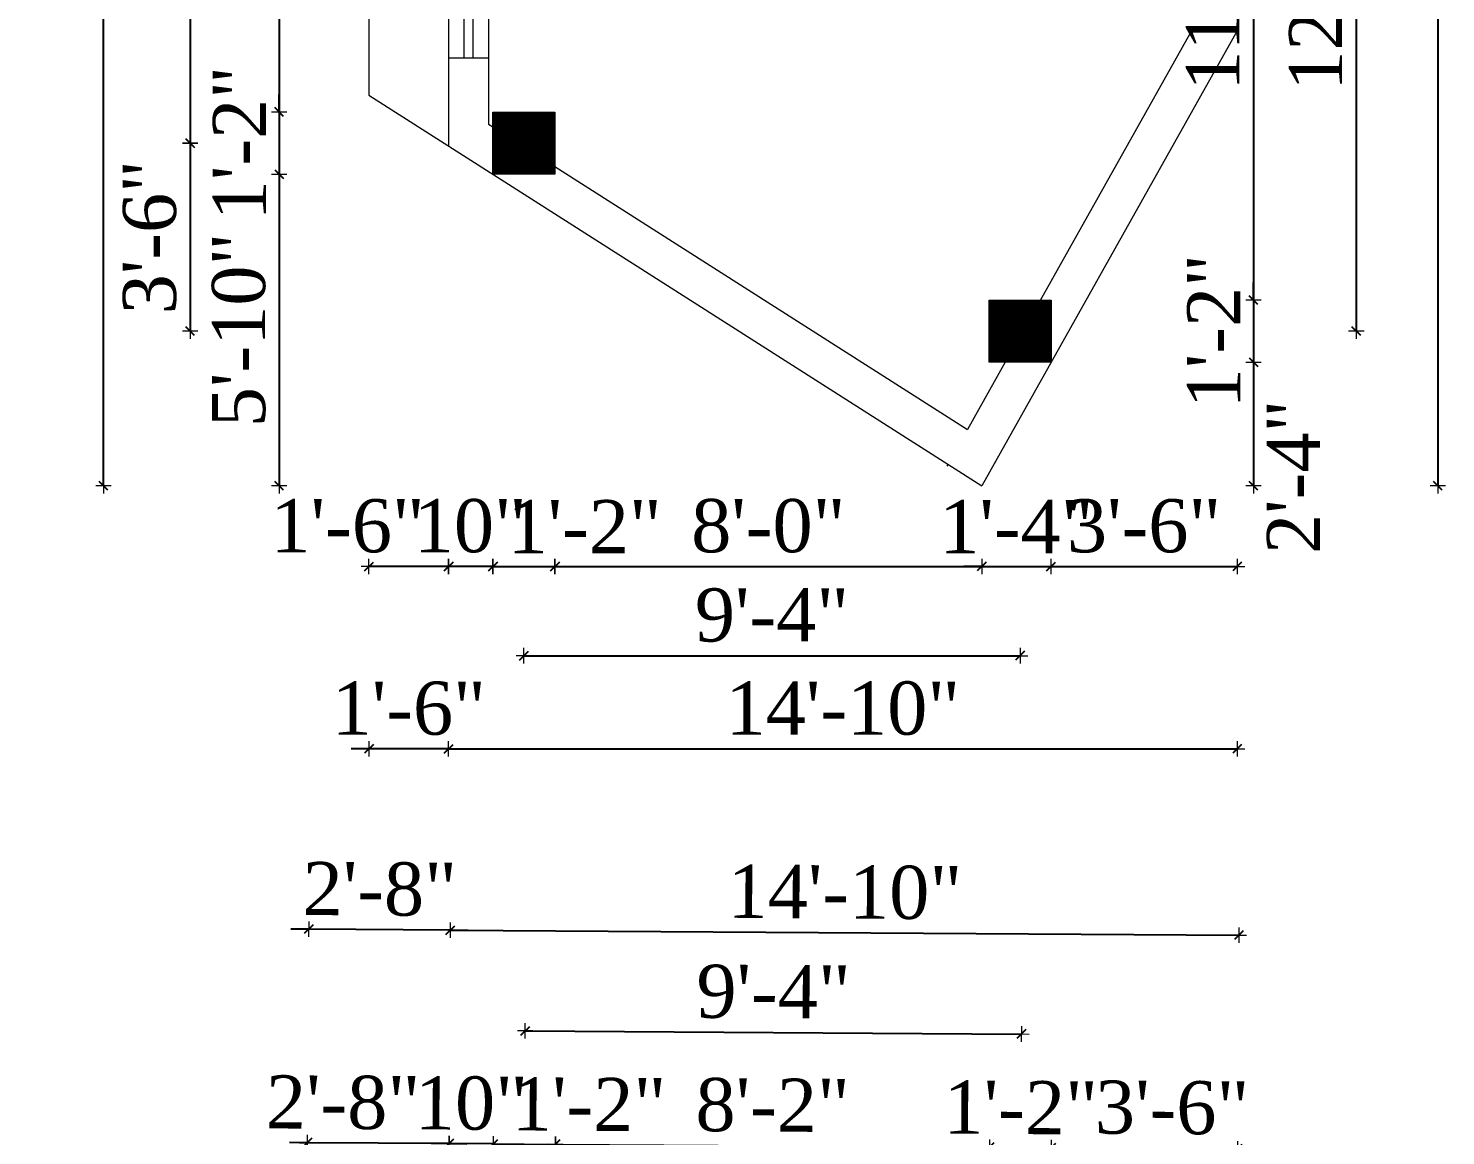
# Model space of a CAD drawing. Header units: inches. Extents: x 4069 to 291496, y -47643 to 12535.
# Drawn here: x 32984.8 to 33304.8, y 3614.3 to 3864.2 of the extents above; entities that cross this region are included whole.
import ezdxf

# ---------------------------------------------------------------- set-up
doc = ezdxf.new("R2010")
doc.units = ezdxf.units.IN
doc.header["$LTSCALE"] = 5
doc.header["$MEASUREMENT"] = 0
doc.layers.add('A-WALL', color=7, linetype='Continuous', lineweight=9)
doc.layers.add('Dimension', color=7, linetype='Continuous', lineweight=18)
doc.layers.add('dim line', color=7, linetype='Continuous', lineweight=15, true_color=0xfab2b2)
doc.styles.add('ordinary', font='times.ttf')
doc.dimstyles.new('Copy of 96', dxfattribs={"dimtxt": 7, "dimasz": 4, "dimexe": 0.5, "dimexo": 0.5, "dimgap": 3, "dimtad": 1, "dimdec": 1, "dimzin": 11, "dimdsep": 46, "dimlunit": 4, "dimtxsty": 'ordinary', "dimblk": 'OBLIQUE', "dimcen": 0.09, "dimse1": 1, "dimse2": 1, "dimclrt": 6, "dimazin": 0, "dimtfac": 1, "dimtdec": 1, "dimtix": 1, "dimtmove": 2, "dimatfit": 3, "dimldrblk": 'leader', "dimfxl": 0.5, "dimfxlon": 1, "dimtolj": 1, "dimtzin": 0, "dimarcsym": 0})
pattern_1 = [(315, (31599.98636, 28486.99887), (0.08838834765, 0.08838834765), [])]

# ---------------------------------------------------------------- blocks, each defined once
blk = doc.blocks.new('oblique')
at = {"color": 0, "lineweight": -2}
blk.add_line((0.25, 0.25), (-0.25, -0.25), dxfattribs=at)
at = {"layer": 'dim line', "lineweight": 9}
for p, q in [((-0.4375, 0), (0.4375, 0)), ((0, 0.4375), (0, -0.4375))]:
    blk.add_line(p, q, dxfattribs=at)
blk = doc.blocks.new('*D1199')
at = {"layer": 'A-WALL', "color": 0, "lineweight": -2, "ltscale": 5, "transparency": 16777216}
blk.add_line((33041.46, 3941.3), (33041.46, 3845.3), dxfattribs=at)
at = {"layer": 'Defpoints', "color": 0, "ltscale": 5, "transparency": 16777216}
for p in [(33089.71, 3941.3, -58.17), (33041.46, 3845.3), (33089.71, 3845.3)]:
    blk.add_point(p, dxfattribs=at)
at = {"layer": 'A-WALL', "color": 0, "lineweight": -2, "ltscale": 5, "transparency": 16777216, "xscale": 4, "yscale": 4, "zscale": 4}
for p, rotation in [((33041.46, 3941.3), 90), ((33041.46, 3845.3), 270)]:
    blk.add_blockref('oblique', p, dxfattribs=dict(at, rotation=rotation))
at = {"layer": 'A-WALL', "color": 6, "ltscale": 5, "transparency": 16777216, "insert": (33032.36, 3893.3), "char_height": 12, "attachment_point": 5, "rotation": 90, "style": 'ordinary'}
blk.add_mtext('\\A1;8\'-0"', dxfattribs=at)
blk = doc.blocks.new('_OBLIQUE')
at = {"color": 0, "linetype": 'ByBlock'}
blk.add_line((-0.5, -0.5), (0.5, 0.5), dxfattribs=at)
blk = doc.blocks.new('leader')
at = {"layer": 'Dimension'}
for p, q in [((0, -4.328), (0, 4.328)), ((-4.424, 0), (4.424, 0))]:
    blk.add_line(p, q, dxfattribs=at)
blk = doc.blocks.new('*D1200')
at = {"layer": 'A-WALL', "color": 0, "lineweight": -2, "ltscale": 5, "transparency": 16777216}
for p, q in [((33041.46, 3845.3), (33041.46, 3849.3)), ((33041.46, 3845.3), (33041.46, 3831.3)), ((33041.46, 3831.3), (33041.46, 3827.3))]:
    blk.add_line(p, q, dxfattribs=at)
at = {"layer": 'Defpoints', "color": 0, "ltscale": 5, "transparency": 16777216}
for p in [(33089.71, 3845.3), (33041.46, 3831.3), (33089.71, 3831.3, -58.17)]:
    blk.add_point(p, dxfattribs=at)
at = {"layer": 'A-WALL', "color": 0, "lineweight": -2, "ltscale": 5, "transparency": 16777216, "xscale": 4, "yscale": 4, "zscale": 4}
for p, rotation in [((33041.46, 3845.3), 270), ((33041.46, 3831.3), 90)]:
    blk.add_blockref('oblique', p, dxfattribs=dict(at, rotation=rotation))
at = {"layer": 'A-WALL', "color": 6, "ltscale": 5, "transparency": 16777216, "insert": (33032.46, 3838.3), "char_height": 12, "attachment_point": 5, "rotation": 90, "style": 'ordinary'}
blk.add_mtext('\\A1;1\'-2"', dxfattribs=at)
blk = doc.blocks.new('*D1202')
at = {"layer": 'A-WALL', "color": 0, "lineweight": -2, "ltscale": 5, "transparency": 16777216}
blk.add_line((33021.34, 3948.3), (33021.34, 3838.3), dxfattribs=at)
at = {"layer": 'Defpoints', "color": 0, "ltscale": 5, "transparency": 16777216}
for p in [(33096.71, 3948.3, -58.17), (33021.34, 3838.3), (33096.71, 3838.3, -58.17)]:
    blk.add_point(p, dxfattribs=at)
at = {"layer": 'A-WALL', "color": 0, "lineweight": -2, "ltscale": 5, "transparency": 16777216, "xscale": 4, "yscale": 4, "zscale": 4}
for p, rotation in [((33021.34, 3948.3), 90), ((33021.34, 3838.3), 270)]:
    blk.add_blockref('oblique', p, dxfattribs=dict(at, rotation=rotation))
at = {"layer": 'A-WALL', "color": 6, "ltscale": 5, "transparency": 16777216, "insert": (33012.22, 3893.3), "char_height": 12, "attachment_point": 5, "rotation": 90, "style": 'ordinary'}
blk.add_mtext('\\A1;9\'-2"', dxfattribs=at)
blk = doc.blocks.new('*D1090')
at = {"layer": 'A-WALL', "color": 0, "lineweight": -2, "ltscale": 5, "transparency": 16777216}
blk.add_line((33001.8, 3760.96), (33001.8, 4174.63), dxfattribs=at)
at = {"layer": 'Defpoints', "color": 0, "ltscale": 5, "transparency": 16777216}
for p in [(33001.8, 4174.63), (33089.71, 4174.63, -58.17), (33200.05, 3760.96, -58)]:
    blk.add_point(p, dxfattribs=at)
at = {"layer": 'A-WALL', "color": 0, "lineweight": -2, "ltscale": 5, "transparency": 16777216, "xscale": 4, "yscale": 4, "zscale": 4}
for p, rotation in [((33001.8, 4174.63), 90), ((33001.8, 3760.96), 270)]:
    blk.add_blockref('oblique', p, dxfattribs=dict(at, rotation=rotation))
at = {"layer": 'A-WALL', "color": 6, "ltscale": 5, "transparency": 16777216, "insert": (32992.69, 3967.8), "char_height": 12, "attachment_point": 5, "rotation": 90, "style": 'ordinary'}
blk.add_mtext('\\A1;34\'-6"', dxfattribs=at)
blk = doc.blocks.new('*D1092')
at = {"layer": 'A-WALL', "color": 0, "lineweight": -2, "ltscale": 5, "transparency": 16777216}
blk.add_line((33261.42, 3941.3), (33261.42, 3802.85), dxfattribs=at)
at = {"layer": 'Defpoints', "color": 0, "ltscale": 5, "transparency": 16777216}
for p in [(33215.71, 3941.3, -58.17), (33215.71, 3802.85, -58.17), (33261.42, 3802.85)]:
    blk.add_point(p, dxfattribs=at)
at = {"layer": 'A-WALL', "color": 0, "lineweight": -2, "ltscale": 5, "transparency": 16777216, "xscale": 4, "yscale": 4, "zscale": 4}
for p, rotation in [((33261.42, 3941.3), 90), ((33261.42, 3802.85), 270)]:
    blk.add_blockref('oblique', p, dxfattribs=dict(at, rotation=rotation))
at = {"layer": 'A-WALL', "color": 6, "ltscale": 5, "transparency": 16777216, "insert": (33252.31, 3872.07), "char_height": 12, "attachment_point": 5, "rotation": 90, "style": 'ordinary'}
blk.add_mtext('\\A1;11\'-6"', dxfattribs=at)
blk = doc.blocks.new('*D1207')
at = {"layer": 'A-WALL', "color": 0, "lineweight": -2, "ltscale": 5, "transparency": 16777216}
for p, q in [((33261.42, 3802.85), (33261.42, 3806.85)), ((33261.42, 3802.85), (33261.42, 3788.85)), ((33261.42, 3788.85), (33261.42, 3784.85))]:
    blk.add_line(p, q, dxfattribs=at)
at = {"layer": 'Defpoints', "color": 0, "ltscale": 5, "transparency": 16777216}
for p in [(33215.71, 3802.85, -58.17), (33215.71, 3788.85, -58.17), (33261.42, 3788.85)]:
    blk.add_point(p, dxfattribs=at)
at = {"layer": 'A-WALL', "color": 0, "lineweight": -2, "ltscale": 5, "transparency": 16777216, "xscale": 4, "yscale": 4, "zscale": 4}
for p, rotation in [((33261.42, 3802.85), 270), ((33261.42, 3788.85), 90)]:
    blk.add_blockref('oblique', p, dxfattribs=dict(at, rotation=rotation))
at = {"layer": 'A-WALL', "color": 6, "ltscale": 5, "transparency": 16777216, "insert": (33252.42, 3795.85), "char_height": 12, "attachment_point": 5, "rotation": 90, "style": 'ordinary'}
blk.add_mtext('\\A1;1\'-2"', dxfattribs=at)
blk = doc.blocks.new('*D1209')
at = {"layer": 'A-WALL', "color": 0, "lineweight": -2, "ltscale": 5, "transparency": 16777216}
blk.add_line((33284.61, 3948.3), (33284.61, 3795.85), dxfattribs=at)
at = {"layer": 'Defpoints', "color": 0, "ltscale": 5, "transparency": 16777216}
for p in [(33208.71, 3948.3, -58.17), (33208.71, 3795.85, -58.17), (33284.61, 3795.85)]:
    blk.add_point(p, dxfattribs=at)
at = {"layer": 'A-WALL', "color": 0, "lineweight": -2, "ltscale": 5, "transparency": 16777216, "xscale": 4, "yscale": 4, "zscale": 4}
for p, rotation in [((33284.61, 3948.3), 90), ((33284.61, 3795.85), 270)]:
    blk.add_blockref('oblique', p, dxfattribs=dict(at, rotation=rotation))
at = {"layer": 'A-WALL', "color": 6, "ltscale": 5, "transparency": 16777216, "insert": (33275.51, 3872.07), "char_height": 12, "attachment_point": 5, "rotation": 90, "style": 'ordinary'}
blk.add_mtext('\\A1;12\'-8"', dxfattribs=at)
blk = doc.blocks.new('*D1094')
at = {"layer": 'A-WALL', "color": 0, "lineweight": -2, "ltscale": 5, "transparency": 16777216}
blk.add_line((33303.04, 4173.81), (33303.04, 3760.96), dxfattribs=at)
at = {"layer": 'Defpoints', "color": 0, "ltscale": 5, "transparency": 16777216}
for p in [(33215.71, 4173.81, -58.17), (33200.05, 3760.96, -58), (33303.04, 3760.96)]:
    blk.add_point(p, dxfattribs=at)
at = {"layer": 'A-WALL', "color": 0, "lineweight": -2, "ltscale": 5, "transparency": 16777216, "xscale": 4, "yscale": 4, "zscale": 4}
for p, rotation in [((33303.04, 4173.81), 90), ((33303.04, 3760.96), 270)]:
    blk.add_blockref('oblique', p, dxfattribs=dict(at, rotation=rotation))
at = {"layer": 'A-WALL', "color": 6, "ltscale": 5, "transparency": 16777216, "insert": (33293.94, 3967.39), "char_height": 12, "attachment_point": 5, "rotation": 90, "style": 'ordinary'}
blk.add_mtext('\\A1;34\'-5"', dxfattribs=at)
blk = doc.blocks.new('*D1211')
at = {"layer": 'A-WALL', "color": 0, "lineweight": -2, "ltscale": 5, "transparency": 16777216}
blk.add_line((33261.42, 3788.85), (33261.42, 3760.96), dxfattribs=at)
at = {"layer": 'Defpoints', "color": 0, "ltscale": 5, "transparency": 16777216}
for p in [(33215.71, 3788.85, -58.17), (33200.05, 3760.96, -58), (33261.42, 3760.96)]:
    blk.add_point(p, dxfattribs=at)
at = {"layer": 'A-WALL', "color": 0, "lineweight": -2, "ltscale": 5, "transparency": 16777216, "xscale": 4, "yscale": 4, "zscale": 4}
for p, rotation in [((33261.42, 3788.85), 90), ((33261.42, 3760.96), 270)]:
    blk.add_blockref('oblique', p, dxfattribs=dict(at, rotation=rotation))
at = {"layer": 'A-WALL', "color": 6, "ltscale": 5, "transparency": 16777216, "insert": (33270.42, 3762.97), "char_height": 12, "attachment_point": 5, "rotation": 90, "style": 'ordinary'}
blk.add_mtext('\\A1;2\'-4"', dxfattribs=at)
blk = doc.blocks.new('*D1212')
at = {"layer": 'A-WALL', "color": 0, "lineweight": -2, "ltscale": 5, "transparency": 16777216}
blk.add_line((33041.46, 3831.3), (33041.46, 3760.96), dxfattribs=at)
at = {"layer": 'Defpoints', "color": 0, "ltscale": 5, "transparency": 16777216}
for p in [(33089.71, 3831.3, -58.17), (33041.46, 3760.96), (33200.05, 3760.96, -116.34)]:
    blk.add_point(p, dxfattribs=at)
at = {"layer": 'A-WALL', "color": 0, "lineweight": -2, "ltscale": 5, "transparency": 16777216, "xscale": 4, "yscale": 4, "zscale": 4}
for p, rotation in [((33041.46, 3831.3), 90), ((33041.46, 3760.96), 270)]:
    blk.add_blockref('oblique', p, dxfattribs=dict(at, rotation=rotation))
at = {"layer": 'A-WALL', "color": 6, "ltscale": 5, "transparency": 16777216, "insert": (33032.36, 3796.13), "char_height": 12, "attachment_point": 5, "rotation": 90, "style": 'ordinary'}
blk.add_mtext('\\A1;5\'-10"', dxfattribs=at)
blk = doc.blocks.new('*D1099')
at = {"layer": 'A-WALL', "color": 0, "lineweight": -2, "ltscale": 5, "transparency": 16777216}
blk.add_line((33089.71, 3742.75), (33103.71, 3742.75), dxfattribs=at)
at = {"layer": 'Defpoints', "color": 0, "ltscale": 5, "transparency": 16777216}
for p in [(33089.71, 3831.3, -58.17), (33103.71, 3831.3, -58.17), (33103.71, 3742.75)]:
    blk.add_point(p, dxfattribs=at)
at = {"layer": 'A-WALL', "color": 0, "lineweight": -2, "ltscale": 5, "transparency": 16777216, "xscale": 4, "yscale": 4, "zscale": 4, "rotation": 180}
blk.add_blockref('oblique', (33089.71, 3742.75), dxfattribs=at)
at = {"layer": 'A-WALL', "color": 0, "lineweight": -2, "ltscale": 5, "transparency": 16777216, "xscale": 4, "yscale": 4, "zscale": 4}
blk.add_blockref('oblique', (33103.71, 3742.75), dxfattribs=at)
at = {"layer": 'A-WALL', "color": 6, "ltscale": 5, "transparency": 16777216, "insert": (33110.41, 3751.75), "char_height": 12, "attachment_point": 5, "style": 'ordinary'}
blk.add_mtext('\\A1;1\'-2"', dxfattribs=at)
blk = doc.blocks.new('*D1100')
at = {"layer": 'A-WALL', "color": 0, "lineweight": -2, "ltscale": 5, "transparency": 16777216}
blk.add_line((33079.71, 3701.58), (33257.71, 3701.58), dxfattribs=at)
at = {"layer": 'Defpoints', "color": 0, "ltscale": 5, "transparency": 16777216}
for p in [(33257.71, 3863.63, -58.17), (33079.71, 3837.67, -58.17), (33257.71, 3701.58)]:
    blk.add_point(p, dxfattribs=at)
at = {"layer": 'A-WALL', "color": 0, "lineweight": -2, "ltscale": 5, "transparency": 16777216, "xscale": 4, "yscale": 4, "zscale": 4, "rotation": 180}
blk.add_blockref('oblique', (33079.71, 3701.58), dxfattribs=at)
at = {"layer": 'A-WALL', "color": 0, "lineweight": -2, "ltscale": 5, "transparency": 16777216, "xscale": 4, "yscale": 4, "zscale": 4}
blk.add_blockref('oblique', (33257.71, 3701.58), dxfattribs=at)
at = {"layer": 'A-WALL', "color": 6, "ltscale": 5, "transparency": 16777216, "insert": (33168.71, 3710.69), "char_height": 12, "attachment_point": 5, "style": 'ordinary'}
blk.add_mtext('\\A1;14\'-10"', dxfattribs=at)
blk = doc.blocks.new('*D1106')
at = {"layer": 'A-WALL', "color": 0, "lineweight": -2, "ltscale": 5, "transparency": 16777216}
blk.add_line((33103.71, 3742.75), (33200.05, 3742.75), dxfattribs=at)
at = {"layer": 'Defpoints', "color": 0, "ltscale": 5, "transparency": 16777216}
for p in [(33103.71, 3831.3, -58.17), (33200.05, 3760.96, -116.34), (33200.05, 3742.75)]:
    blk.add_point(p, dxfattribs=at)
at = {"layer": 'A-WALL', "color": 0, "lineweight": -2, "ltscale": 5, "transparency": 16777216, "xscale": 4, "yscale": 4, "zscale": 4, "rotation": 180}
blk.add_blockref('oblique', (33103.71, 3742.75), dxfattribs=at)
at = {"layer": 'A-WALL', "color": 0, "lineweight": -2, "ltscale": 5, "transparency": 16777216, "xscale": 4, "yscale": 4, "zscale": 4}
blk.add_blockref('oblique', (33200.05, 3742.75), dxfattribs=at)
at = {"layer": 'A-WALL', "color": 6, "ltscale": 5, "transparency": 16777216, "insert": (33151.88, 3751.86), "char_height": 12, "attachment_point": 5, "style": 'ordinary'}
blk.add_mtext('\\A1;8\'-0"', dxfattribs=at)
blk = doc.blocks.new('*D1107')
at = {"layer": 'A-WALL', "color": 0, "lineweight": -2, "ltscale": 5, "transparency": 16777216}
for p, q in [((33200.05, 3742.75), (33196.05, 3742.75)), ((33200.05, 3742.75), (33215.71, 3742.75)), ((33215.71, 3742.75), (33219.71, 3742.75))]:
    blk.add_line(p, q, dxfattribs=at)
at = {"layer": 'Defpoints', "color": 0, "ltscale": 5, "transparency": 16777216}
for p in [(33215.71, 3788.85, -58.17), (33200.05, 3760.96, -116.34), (33215.71, 3742.75)]:
    blk.add_point(p, dxfattribs=at)
at = {"layer": 'A-WALL', "color": 0, "lineweight": -2, "ltscale": 5, "transparency": 16777216, "xscale": 4, "yscale": 4, "zscale": 4}
blk.add_blockref('oblique', (33200.05, 3742.75), dxfattribs=at)
at = {"layer": 'A-WALL', "color": 0, "lineweight": -2, "ltscale": 5, "transparency": 16777216, "xscale": 4, "yscale": 4, "zscale": 4, "rotation": 180}
blk.add_blockref('oblique', (33215.71, 3742.75), dxfattribs=at)
at = {"layer": 'A-WALL', "color": 6, "ltscale": 5, "transparency": 16777216, "insert": (33207.88, 3751.75), "char_height": 12, "attachment_point": 5, "style": 'ordinary'}
blk.add_mtext('\\A1;1\'-4"', dxfattribs=at)
blk = doc.blocks.new('*D1108')
at = {"layer": 'A-WALL', "color": 0, "lineweight": -2, "ltscale": 5, "transparency": 16777216}
blk.add_line((33089.71, 3742.75), (33079.71, 3742.75), dxfattribs=at)
at = {"layer": 'Defpoints', "color": 0, "ltscale": 5, "transparency": 16777216}
for p in [(33079.71, 3837.67, -58), (33089.71, 3831.3, -58.17), (33079.71, 3742.75)]:
    blk.add_point(p, dxfattribs=at)
at = {"layer": 'A-WALL', "color": 0, "lineweight": -2, "ltscale": 5, "transparency": 16777216, "xscale": 4, "yscale": 4, "zscale": 4, "rotation": 180}
blk.add_blockref('oblique', (33079.71, 3742.75), dxfattribs=at)
at = {"layer": 'A-WALL', "color": 0, "lineweight": -2, "ltscale": 5, "transparency": 16777216, "xscale": 4, "yscale": 4, "zscale": 4}
blk.add_blockref('oblique', (33089.71, 3742.75), dxfattribs=at)
at = {"layer": 'A-WALL', "color": 6, "ltscale": 5, "transparency": 16777216, "insert": (33084.6, 3751.86), "char_height": 12, "attachment_point": 5, "style": 'ordinary'}
blk.add_mtext('\\A1;10"', dxfattribs=at)
blk = doc.blocks.new('*D1127')
at = {"layer": 'A-WALL', "color": 0, "lineweight": -2, "ltscale": 50, "transparency": 16777216}
blk.add_line((33089.79, 3612.41), (33103.79, 3612.32), dxfattribs=at)
at = {"layer": 'Defpoints', "color": 0, "ltscale": 50, "transparency": 16777216}
for p in [(33103.79, 3612.32), (33089.71, 3599.79, -58.17), (33103.71, 3599.7, -58.17)]:
    blk.add_point(p, dxfattribs=at)
at = {"layer": 'A-WALL', "color": 0, "lineweight": -2, "ltscale": 50, "transparency": 16777216, "xscale": 4, "yscale": 4, "zscale": 4}
for p, rotation in [((33089.79, 3612.41), 179.6259071472626), ((33103.79, 3612.32), 359.6259071472626)]:
    blk.add_blockref('oblique', p, dxfattribs=dict(at, rotation=rotation))
at = {"layer": 'A-WALL', "color": 6, "ltscale": 50, "transparency": 16777216, "insert": (33111.4, 3621.37), "char_height": 12, "attachment_point": 5, "rotation": 359.6259, "style": 'ordinary'}
blk.add_mtext('\\A1;1\'-2"', dxfattribs=at)
blk = doc.blocks.new('*D1128')
at = {"layer": 'A-WALL', "color": 0, "lineweight": -2, "ltscale": 5, "transparency": 16777216}
blk.add_line((33103.79, 3612.32), (33201.79, 3611.68), dxfattribs=at)
at = {"layer": 'Defpoints', "color": 0, "ltscale": 5, "transparency": 16777216}
for p in [(33201.79, 3611.68), (33103.71, 3599.7, -58.17), (33201.71, 3598.97, -58.17)]:
    blk.add_point(p, dxfattribs=at)
at = {"layer": 'A-WALL', "color": 0, "lineweight": -2, "ltscale": 5, "transparency": 16777216, "xscale": 4, "yscale": 4, "zscale": 4}
for p, rotation in [((33103.79, 3612.32), 179.6259071471199), ((33201.79, 3611.68), 359.6259071471199)]:
    blk.add_blockref('oblique', p, dxfattribs=dict(at, rotation=rotation))
at = {"layer": 'A-WALL', "color": 6, "ltscale": 5, "transparency": 16777216, "insert": (33152.85, 3621.11), "char_height": 12, "attachment_point": 5, "rotation": 359.6259, "style": 'ordinary'}
blk.add_mtext('\\A1;8\'-2"', dxfattribs=at)
blk = doc.blocks.new('*D1250')
at = {"layer": 'A-WALL', "color": 0, "lineweight": -2, "ltscale": 5, "transparency": 16777216}
for p, q in [((33201.79, 3611.68), (33197.79, 3611.71)), ((33201.79, 3611.68), (33215.79, 3611.59)), ((33215.79, 3611.59), (33219.79, 3611.57))]:
    blk.add_line(p, q, dxfattribs=at)
at = {"layer": 'Defpoints', "color": 0, "ltscale": 5, "transparency": 16777216}
for p in [(33215.79, 3611.59), (33201.71, 3598.97, -58.17), (33215.71, 3598.97, -58.17)]:
    blk.add_point(p, dxfattribs=at)
at = {"layer": 'A-WALL', "color": 0, "lineweight": -2, "ltscale": 5, "transparency": 16777216, "xscale": 4, "yscale": 4, "zscale": 4}
for p, rotation in [((33201.79, 3611.68), 359.6259071471199), ((33215.79, 3611.59), 179.6259071471199)]:
    blk.add_blockref('oblique', p, dxfattribs=dict(at, rotation=rotation))
at = {"layer": 'A-WALL', "color": 6, "ltscale": 5, "transparency": 16777216, "insert": (33208.85, 3620.64), "char_height": 12, "attachment_point": 5, "rotation": 359.6259, "style": 'ordinary'}
blk.add_mtext('\\A1;1\'-2"', dxfattribs=at)
blk = doc.blocks.new('*D1129')
at = {"layer": 'A-WALL', "color": 0, "lineweight": -2, "ltscale": 5, "transparency": 16777216}
blk.add_line((33097, 3637.95), (33209, 3637.22), dxfattribs=at)
at = {"layer": 'Defpoints', "color": 0, "ltscale": 5, "transparency": 16777216}
for p in [(33209, 3637.22), (33096.71, 3592.7, -58.17), (33208.71, 3591.97, -58.17)]:
    blk.add_point(p, dxfattribs=at)
at = {"layer": 'A-WALL', "color": 0, "lineweight": -2, "ltscale": 5, "transparency": 16777216, "xscale": 4, "yscale": 4, "zscale": 4}
for p, rotation in [((33097, 3637.95), 179.6259071471199), ((33209, 3637.22), 359.6259071471199)]:
    blk.add_blockref('oblique', p, dxfattribs=dict(at, rotation=rotation))
at = {"layer": 'A-WALL', "color": 6, "ltscale": 5, "transparency": 16777216, "insert": (33153.06, 3646.71), "char_height": 12, "attachment_point": 5, "rotation": 359.6259, "style": 'ordinary'}
blk.add_mtext('\\A1;9\'-4"', dxfattribs=at)
blk = doc.blocks.new('*D1130')
at = {"layer": 'A-WALL', "color": 0, "lineweight": -2, "ltscale": 5, "transparency": 16777216}
blk.add_line((33080.1, 3660.68), (33258.1, 3659.52), dxfattribs=at)
at = {"layer": 'Defpoints', "color": 0, "ltscale": 5, "transparency": 16777216}
for p in [(33258.1, 3659.52), (33079.71, 3599.85, -58.17), (33257.71, 3598.69, -58.17)]:
    blk.add_point(p, dxfattribs=at)
at = {"layer": 'A-WALL', "color": 0, "lineweight": -2, "ltscale": 5, "transparency": 16777216, "xscale": 4, "yscale": 4, "zscale": 4}
for p, rotation in [((33080.1, 3660.68), 179.6259071471199), ((33258.1, 3659.52), 359.6259071471199)]:
    blk.add_blockref('oblique', p, dxfattribs=dict(at, rotation=rotation))
at = {"layer": 'A-WALL', "color": 6, "ltscale": 5, "transparency": 16777216, "insert": (33169.16, 3669.2), "char_height": 12, "attachment_point": 5, "rotation": 359.6259, "style": 'ordinary'}
blk.add_mtext('\\A1;14\'-10"', dxfattribs=at)
blk = doc.blocks.new('*D1254')
at = {"layer": 'A-WALL', "color": 0, "lineweight": -2, "ltscale": 5, "transparency": 16777216}
blk.add_line((33215.71, 3742.75), (33257.71, 3742.75), dxfattribs=at)
at = {"layer": 'Defpoints', "color": 0, "ltscale": 5, "transparency": 16777216}
for p in [(33257.71, 3863.63, -58), (33215.71, 3788.85, -58.17), (33257.71, 3742.75)]:
    blk.add_point(p, dxfattribs=at)
at = {"layer": 'A-WALL', "color": 0, "lineweight": -2, "ltscale": 5, "transparency": 16777216, "xscale": 4, "yscale": 4, "zscale": 4, "rotation": 180}
blk.add_blockref('oblique', (33215.71, 3742.75), dxfattribs=at)
at = {"layer": 'A-WALL', "color": 0, "lineweight": -2, "ltscale": 5, "transparency": 16777216, "xscale": 4, "yscale": 4, "zscale": 4}
blk.add_blockref('oblique', (33257.71, 3742.75), dxfattribs=at)
at = {"layer": 'A-WALL', "color": 6, "ltscale": 5, "transparency": 16777216, "insert": (33236.71, 3751.86), "char_height": 12, "attachment_point": 5, "style": 'ordinary'}
blk.add_mtext('\\A1;3\'-6"', dxfattribs=at)
blk = doc.blocks.new('*D1255')
at = {"layer": 'A-WALL', "color": 0, "lineweight": -2, "ltscale": 5, "transparency": 16777216}
blk.add_line((33079.71, 3742.75), (33061.71, 3742.75), dxfattribs=at)
at = {"layer": 'Defpoints', "color": 0, "ltscale": 5, "transparency": 16777216}
for p in [(33061.71, 3849.15, -58), (33079.71, 3837.67, -58), (33061.71, 3742.75)]:
    blk.add_point(p, dxfattribs=at)
at = {"layer": 'A-WALL', "color": 0, "lineweight": -2, "ltscale": 5, "transparency": 16777216, "xscale": 4, "yscale": 4, "zscale": 4, "rotation": 180}
blk.add_blockref('oblique', (33061.71, 3742.75), dxfattribs=at)
at = {"layer": 'A-WALL', "color": 0, "lineweight": -2, "ltscale": 5, "transparency": 16777216, "xscale": 4, "yscale": 4, "zscale": 4}
blk.add_blockref('oblique', (33079.71, 3742.75), dxfattribs=at)
at = {"layer": 'A-WALL', "color": 6, "ltscale": 5, "transparency": 16777216, "insert": (33056.9, 3751.86), "char_height": 12, "attachment_point": 5, "style": 'ordinary'}
blk.add_mtext('\\A1;1\'-6"', dxfattribs=at)
blk = doc.blocks.new('*D1256')
at = {"layer": 'A-WALL', "color": 0, "lineweight": -2, "ltscale": 5, "transparency": 16777216}
blk.add_line((33215.79, 3611.59), (33257.79, 3611.32), dxfattribs=at)
at = {"layer": 'Defpoints', "color": 0, "ltscale": 5, "transparency": 16777216}
for p in [(33257.79, 3611.32), (33215.71, 3598.97, -58.17), (33257.71, 3598.69, -58)]:
    blk.add_point(p, dxfattribs=at)
at = {"layer": 'A-WALL', "color": 0, "lineweight": -2, "ltscale": 5, "transparency": 16777216, "xscale": 4, "yscale": 4, "zscale": 4}
for p, rotation in [((33215.79, 3611.59), 179.6259071471199), ((33257.79, 3611.32), 359.6259071471199)]:
    blk.add_blockref('oblique', p, dxfattribs=dict(at, rotation=rotation))
at = {"layer": 'A-WALL', "color": 6, "ltscale": 5, "transparency": 16777216, "insert": (33243.04, 3620.56), "char_height": 12, "attachment_point": 5, "rotation": 359.6259, "style": 'ordinary'}
blk.add_mtext('\\A1;3\'-6"', dxfattribs=at)
blk = doc.blocks.new('*D1109')
at = {"layer": 'A-WALL', "color": 0, "lineweight": -2, "ltscale": 5, "transparency": 16777216}
for p, q in [((33079.79, 3612.48), (33075.79, 3612.51)), ((33089.79, 3612.41), (33079.79, 3612.48)), ((33089.79, 3612.41), (33093.79, 3612.39))]:
    blk.add_line(p, q, dxfattribs=at)
at = {"layer": 'Defpoints', "color": 0, "ltscale": 5, "transparency": 16777216}
for p in [(33079.79, 3612.48), (33079.71, 3599.85, -58.17), (33089.71, 3599.79, -58.17)]:
    blk.add_point(p, dxfattribs=at)
at = {"layer": 'A-WALL', "color": 0, "lineweight": -2, "ltscale": 5, "transparency": 16777216, "xscale": 4, "yscale": 4, "zscale": 4}
for p, rotation in [((33079.79, 3612.48), 359.6259071471199), ((33089.79, 3612.41), 179.6259071471199)]:
    blk.add_blockref('oblique', p, dxfattribs=dict(at, rotation=rotation))
at = {"layer": 'A-WALL', "color": 6, "ltscale": 5, "transparency": 16777216, "insert": (33084.85, 3621.55), "char_height": 12, "attachment_point": 5, "rotation": 359.6259, "style": 'ordinary'}
blk.add_mtext('\\A1;10"', dxfattribs=at)
blk = doc.blocks.new('*D1215')
at = {"layer": 'A-WALL', "color": 0, "lineweight": -2, "ltscale": 5, "transparency": 16777216}
for p, q in [((33047.79, 3612.69), (33043.79, 3612.71)), ((33079.79, 3612.48), (33047.79, 3612.69)), ((33079.79, 3612.48), (33083.79, 3612.45))]:
    blk.add_line(p, q, dxfattribs=at)
at = {"layer": 'Defpoints', "color": 0, "ltscale": 5, "transparency": 16777216}
for p in [(33047.79, 3612.69), (33047.71, 3600.06, -58), (33079.71, 3599.85, -58.17)]:
    blk.add_point(p, dxfattribs=at)
at = {"layer": 'A-WALL', "color": 0, "lineweight": -2, "ltscale": 5, "transparency": 16777216, "xscale": 4, "yscale": 4, "zscale": 4}
for p, rotation in [((33047.79, 3612.69), 359.6259071471199), ((33079.79, 3612.48), 179.6259071471199)]:
    blk.add_blockref('oblique', p, dxfattribs=dict(at, rotation=rotation))
at = {"layer": 'A-WALL', "color": 6, "ltscale": 5, "transparency": 16777216, "insert": (33055.87, 3621.73), "char_height": 12, "attachment_point": 5, "rotation": 359.6259, "style": 'ordinary'}
blk.add_mtext('\\A1;2\'-8"', dxfattribs=at)
blk = doc.blocks.new('*D1110')
at = {"layer": 'A-WALL', "color": 0, "lineweight": -2, "ltscale": 5, "transparency": 16777216}
blk.add_line((33096.71, 3722.61), (33208.71, 3722.61), dxfattribs=at)
at = {"layer": 'Defpoints', "color": 0, "ltscale": 5, "transparency": 16777216}
for p in [(33096.71, 3838.3, -58.17), (33208.71, 3795.85, -58.17), (33208.71, 3722.61)]:
    blk.add_point(p, dxfattribs=at)
at = {"layer": 'A-WALL', "color": 0, "lineweight": -2, "ltscale": 5, "transparency": 16777216, "xscale": 4, "yscale": 4, "zscale": 4, "rotation": 180}
blk.add_blockref('oblique', (33096.71, 3722.61), dxfattribs=at)
at = {"layer": 'A-WALL', "color": 0, "lineweight": -2, "ltscale": 5, "transparency": 16777216, "xscale": 4, "yscale": 4, "zscale": 4}
blk.add_blockref('oblique', (33208.71, 3722.61), dxfattribs=at)
at = {"layer": 'A-WALL', "color": 6, "ltscale": 5, "transparency": 16777216, "insert": (33152.71, 3731.73), "char_height": 12, "attachment_point": 5, "style": 'ordinary'}
blk.add_mtext('\\A1;9\'-4"', dxfattribs=at)
blk = doc.blocks.new('*D1113')
at = {"layer": 'A-WALL', "color": 0, "lineweight": -2, "ltscale": 5, "transparency": 16777216}
for p, q in [((33061.71, 3701.58), (33057.71, 3701.58)), ((33079.71, 3701.58), (33061.71, 3701.58)), ((33079.71, 3701.58), (33083.71, 3701.58))]:
    blk.add_line(p, q, dxfattribs=at)
at = {"layer": 'Defpoints', "color": 0, "ltscale": 5, "transparency": 16777216}
for p in [(33061.71, 3849.15, -58), (33079.71, 3837.67, -58.17), (33061.71, 3701.58)]:
    blk.add_point(p, dxfattribs=at)
at = {"layer": 'A-WALL', "color": 0, "lineweight": -2, "ltscale": 5, "transparency": 16777216, "xscale": 4, "yscale": 4, "zscale": 4}
blk.add_blockref('oblique', (33061.71, 3701.58), dxfattribs=at)
at = {"layer": 'A-WALL', "color": 0, "lineweight": -2, "ltscale": 5, "transparency": 16777216, "xscale": 4, "yscale": 4, "zscale": 4, "rotation": 180}
blk.add_blockref('oblique', (33079.71, 3701.58), dxfattribs=at)
at = {"layer": 'A-WALL', "color": 6, "ltscale": 5, "transparency": 16777216, "insert": (33070.71, 3710.69), "char_height": 12, "attachment_point": 5, "style": 'ordinary'}
blk.add_mtext('\\A1;1\'-6"', dxfattribs=at)
blk = doc.blocks.new('*D1115')
at = {"layer": 'A-WALL', "color": 0, "lineweight": -2, "ltscale": 5, "transparency": 16777216}
for p, q in [((33048.1, 3660.89), (33044.1, 3660.91)), ((33080.1, 3660.68), (33048.1, 3660.89)), ((33080.1, 3660.68), (33084.1, 3660.65))]:
    blk.add_line(p, q, dxfattribs=at)
at = {"layer": 'Defpoints', "color": 0, "ltscale": 5, "transparency": 16777216}
for p in [(33048.1, 3660.89), (33047.71, 3600.06, -58.17), (33079.71, 3599.85, -58.17)]:
    blk.add_point(p, dxfattribs=at)
at = {"layer": 'A-WALL', "color": 0, "lineweight": -2, "ltscale": 5, "transparency": 16777216, "xscale": 4, "yscale": 4, "zscale": 4}
for p, rotation in [((33048.1, 3660.89), 359.6259071471199), ((33080.1, 3660.68), 179.6259071471199)]:
    blk.add_blockref('oblique', p, dxfattribs=dict(at, rotation=rotation))
at = {"layer": 'A-WALL', "color": 6, "ltscale": 5, "transparency": 16777216, "insert": (33064.16, 3669.89), "char_height": 12, "attachment_point": 5, "rotation": 359.6259, "style": 'ordinary'}
blk.add_mtext('\\A1;2\'-8"', dxfattribs=at)
blk = doc.blocks.new('*D1217')
at = {"layer": 'A-WALL', "color": 0, "lineweight": -2, "ltscale": 5, "transparency": 16777216}
blk.add_line((33021.34, 3838.3), (33021.34, 3795.85), dxfattribs=at)
at = {"layer": 'Defpoints', "color": 0, "ltscale": 5, "transparency": 16777216}
for p in [(33096.71, 3838.3, -58.17), (33021.34, 3795.85), (33208.71, 3795.85, -58.17)]:
    blk.add_point(p, dxfattribs=at)
at = {"layer": 'A-WALL', "color": 0, "lineweight": -2, "ltscale": 5, "transparency": 16777216, "xscale": 4, "yscale": 4, "zscale": 4}
for p, rotation in [((33021.34, 3838.3), 90), ((33021.34, 3795.85), 270)]:
    blk.add_blockref('oblique', p, dxfattribs=dict(at, rotation=rotation))
at = {"layer": 'A-WALL', "color": 6, "ltscale": 5, "transparency": 16777216, "insert": (33012.23, 3817.07), "char_height": 12, "attachment_point": 5, "rotation": 90, "style": 'ordinary'}
blk.add_mtext('\\A1;3\'-6"', dxfattribs=at)

msp = doc.modelspace()

# ---------------------------------------------------------------- hatches: boundary and pattern name
at = {"layer": 'A-WALL', "ltscale": 5}
h = msp.add_hatch(dxfattribs=at)
h.set_pattern_fill('ANSI31', color=256, angle=270)
h.set_pattern_definition(pattern_1)
h.paths.add_polyline_path([(33103.7075, 3845.29974), (33089.7075, 3845.29974), (33089.7075, 3831.29974), (33103.7075, 3831.29974)])
h = msp.add_hatch(dxfattribs=at)
h.set_pattern_fill('ANSI31', color=256, angle=270)
h.set_pattern_definition(pattern_1)
h.paths.add_polyline_path([(33201.7075, 3802.84611), (33201.7075, 3788.84611), (33215.7075, 3788.84611), (33215.7075, 3802.84611)])

# ---------------------------------------------------------------- linework, layer by layer
for p, q in [((33061.7075, 4174.8162), (33061.7075, 3849.14867)), ((33079.7075, 4174.69867), (33079.7075, 3837.67436)), ((33257.7075, 4173.53646), (33257.7075, 3863.62555)), ((33088.7075, 4165.63972), (33088.7075, 3842.6103)), ((33083.2075, 3857.48918), (33083.2075, 3929.48918)), ((33085.2075, 3857.48918), (33085.2075, 3929.48918)), ((33257.7075, 3863.62555), (33200.04674, 3760.9627)), ((33247.7075, 3864.19955), (33213.22708, 3802.80843)), ((33088.7075, 3857.48918), (33079.7075, 3857.48918)), ((33061.7075, 3849.14867), (33200.04674, 3760.9627)), ((33088.7075, 3842.6103), (33089.7075, 3841.97284)), ((33103.7075, 3833.04837), (33196.8599, 3773.66728)), ((33215.7075, 3788.84611), (33215.7075, 3802.84611)), ((33205.38512, 3788.84611), (33196.8599, 3773.66728)), ((33192.44575, 3765.80804), (33192.19972, 3765.36999))]:
    msp.add_line(p, q, dxfattribs=at)
at = {"layer": 'A-WALL', "ltscale": 5, "elevation": -0.16904}
for points in [[(33103.7075, 3845.29974), (33103.7075, 3831.29974), (33089.7075, 3831.29974), (33089.7075, 3845.29974)], [(33215.7075, 3802.84611), (33215.7075, 3788.84611), (33201.7075, 3788.84611), (33201.7075, 3802.84611)]]:
    msp.add_lwpolyline(points, close=True, dxfattribs=at)

# ---------------------------------------------------------------- dimensions: what is measured, and where the dimension line sits
at = {"layer": 'A-WALL', "ltscale": 5}
for base, p1, p2, angle, picture, middle in [((33001.79829, 4174.63338, 58), (33200.04674, 3760.9627), (33089.7075, 4174.63338, -0.16904), 270, '*D1090', (32992.69447, 3967.79804, 58)), ((33303.04261, 3760.9627, 58), (33215.7075, 4173.81069, -0.16904), (33200.04674, 3760.9627), 270, '*D1094', (33293.93879, 3967.3867, 58)), ((33021.33829, 3838.29974, 58), (33096.7075, 3948.29974, -0.16904), (33096.7075, 3838.29974, -0.16904), 270, '*D1202', (33012.21717, 3893.29974, 58)), ((33284.60981, 3795.84611, 58), (33208.7075, 3948.29974, -0.16904), (33208.7075, 3795.84611, -0.16904), 270, '*D1209', (33275.50599, 3872.07293, 58)), ((33041.46283, 3845.29974, 58), (33089.7075, 3941.29974, -0.16904), (33089.7075, 3845.29974, 58), 270, '*D1199', (33032.359, 3893.29974, 58)), ((33261.41663, 3802.84611, 58), (33215.7075, 3941.29974, -0.16904), (33215.7075, 3802.84611, -0.16904), 270, '*D1092', (33252.3128, 3872.07293, 58)), ((33041.46283, 3831.29974, 58), (33089.7075, 3845.29974, 58), (33089.7075, 3831.29974, -0.16904), 270, '*D1200', (33032.46283, 3838.29974, 58)), ((33021.33829, 3795.84611, 58), (33096.7075, 3838.29974, -0.16904), (33208.7075, 3795.84611, -0.16904), 270, '*D1217', (33012.23447, 3817.07293, 58)), ((33041.46283, 3760.9627, 58), (33089.7075, 3831.29974, -0.16904), (33200.04674, 3760.9627, -58.33808), 270, '*D1212', (33032.359, 3796.13122, 58)), ((33261.41663, 3788.84611, 58), (33215.7075, 3802.84611, -0.16904), (33215.7075, 3788.84611, -0.16904), 270, '*D1207', (33252.41663, 3795.84611, 58)), ((33048.10464, 3660.88751, 58), (33079.7075, 3599.8541, -0.16904), (33047.7075, 3600.06304, -0.16904), 179.6259071, '*D1115', (33064.16408, 3669.88667, 58)), ((33258.10464, 3659.51637, 58), (33079.7075, 3599.8541, -0.16904), (33257.7075, 3598.6919, -0.16904), 179.6259071, '*D1130', (33169.16408, 3669.2011, 58)), ((33209.00299, 3637.22119, 58), (33096.7075, 3592.6974, -0.16904), (33208.7075, 3591.96612, -0.16904), 179.6259071, '*D1129', (33153.06254, 3646.70776, 58)), ((33079.78994, 3612.47972, 58), (33089.7075, 3599.78881, -0.16904), (33079.7075, 3599.8541, -0.16904), 179.6259071, '*D1109', (33084.84938, 3621.5507, 58)), ((33201.79054, 3611.68315, 58), (33103.7075, 3599.6974, -0.16904), (33201.7075, 3598.96612, -0.16904), 179.6259071, '*D1128', (33152.84968, 3621.10671, 58)), ((33215.78994, 3611.59174, 58), (33201.7075, 3598.96612, -0.16904), (33215.7075, 3598.96612, -0.16904), 179.6259071, '*D1250', (33208.849, 3620.63725, 58))]:
    dim = msp.add_linear_dim(base=base, p1=p1, p2=p2, angle=angle, dimstyle='Copy of 96', override={"dimtxt": 12, "dimdec": 0, "dimblk": 'oblique', "dimtdec": 0, "dimarcsym": 1}, dxfattribs=at)
    dim.commit()
    dim.dimension.update_dxf_attribs({"geometry": picture, "text_midpoint": middle})
for base, p1, p2, picture, middle in [((33257.7075, 3701.58423, 58), (33079.7075, 3837.67436, -0.16904), (33257.7075, 3863.62555, -0.16904), '*D1100', (33168.7075, 3710.68805, 58)), ((33257.7075, 3742.75347, 58), (33215.7075, 3788.84611, -0.16904), (33257.7075, 3863.62555), '*D1254', (33236.7075, 3751.85729, 58)), ((33061.7075, 3701.58423, 58), (33079.7075, 3837.67436, -0.16904), (33061.7075, 3849.14867), '*D1113', (33070.7075, 3710.68805, 58)), ((33208.7075, 3722.61216, 58), (33096.7075, 3838.29974, -0.16904), (33208.7075, 3795.84611, -0.16904), '*D1110', (33152.7075, 3731.73328, 58)), ((33200.04674, 3742.75347, 58), (33103.7075, 3831.29974, -0.16904), (33200.04674, 3760.9627, -58.33808), '*D1106', (33151.87712, 3751.85729, 58)), ((33215.7075, 3742.75347, 58), (33200.04674, 3760.9627, -58.33808), (33215.7075, 3788.84611, -0.16904), '*D1107', (33207.87712, 3751.75347, 58))]:
    dim = msp.add_linear_dim(base=base, p1=p1, p2=p2, dimstyle='Copy of 96', override={"dimtxt": 12, "dimdec": 0, "dimblk": 'oblique', "dimtdec": 0, "dimarcsym": 1}, dxfattribs=at)
    dim.commit()
    dim.dimension.update_dxf_attribs({"geometry": picture, "text_midpoint": middle})
for base, p1, p2, picture, middle in [((33061.7075, 3742.75347, 58), (33079.7075, 3837.67436), (33061.7075, 3849.14867), '*D1255', (33056.89502, 3751.85729, 58)), ((33079.7075, 3742.75347, 58), (33089.7075, 3831.29974, -0.16904), (33079.7075, 3837.67436), '*D1108', (33084.59667, 3751.85729, 58)), ((33103.7075, 3742.75347, 58), (33089.7075, 3831.29974, -0.16904), (33103.7075, 3831.29974, -0.16904), '*D1099', (33110.4126, 3751.75347, 58))]:
    dim = msp.add_linear_dim(base=base, p1=p1, p2=p2, dimstyle='Copy of 96', override={"dimtxt": 12, "dimdec": 0, "dimblk": 'oblique', "dimtdec": 0, "dimarcsym": 1}, dxfattribs=at)
    dim.commit()
    dim.dimension.update_dxf_attribs({"geometry": picture, "text_midpoint": middle, "dimtype": 160})
for base, p1, p2, angle, picture, middle in [((33261.41663, 3760.9627, 58), (33215.7075, 3788.84611, -0.16904), (33200.04674, 3760.9627), 270, '*D1211', (33270.41663, 3762.97079, 58)), ((33047.78994, 3612.68865, 58), (33079.7075, 3599.8541, -0.16904), (33047.7075, 3600.06304), 179.6259071, '*D1215', (33055.87056, 3621.73352, 58)), ((33257.78994, 3611.31751, 58), (33215.7075, 3598.96612, -0.16904), (33257.7075, 3598.6919), 179.6259071, '*D1256', (33243.04378, 3620.55825, 58))]:
    dim = msp.add_linear_dim(base=base, p1=p1, p2=p2, angle=angle, dimstyle='Copy of 96', override={"dimtxt": 12, "dimdec": 0, "dimblk": 'oblique', "dimtdec": 0, "dimarcsym": 1}, dxfattribs=at)
    dim.commit()
    dim.dimension.update_dxf_attribs({"geometry": picture, "text_midpoint": middle, "dimtype": 160})
at = {"layer": 'A-WALL', "ltscale": 50}
dim = msp.add_linear_dim(base=(33103.78994, 3612.32302, 58), p1=(33089.7075, 3599.78881, -0.16904), p2=(33103.7075, 3599.6974, -0.16904), angle=359.6259071, dimstyle='Copy of 96', override={"dimtxt": 12, "dimdec": 0, "dimblk": 'oblique', "dimtdec": 0, "dimarcsym": 1}, dxfattribs=at)
dim.commit()
dim.dimension.update_dxf_attribs({"geometry": '*D1127', "text_midpoint": (33111.40123, 3621.36853, 58), "dimtype": 161})

doc.saveas('drawing.dxf')
